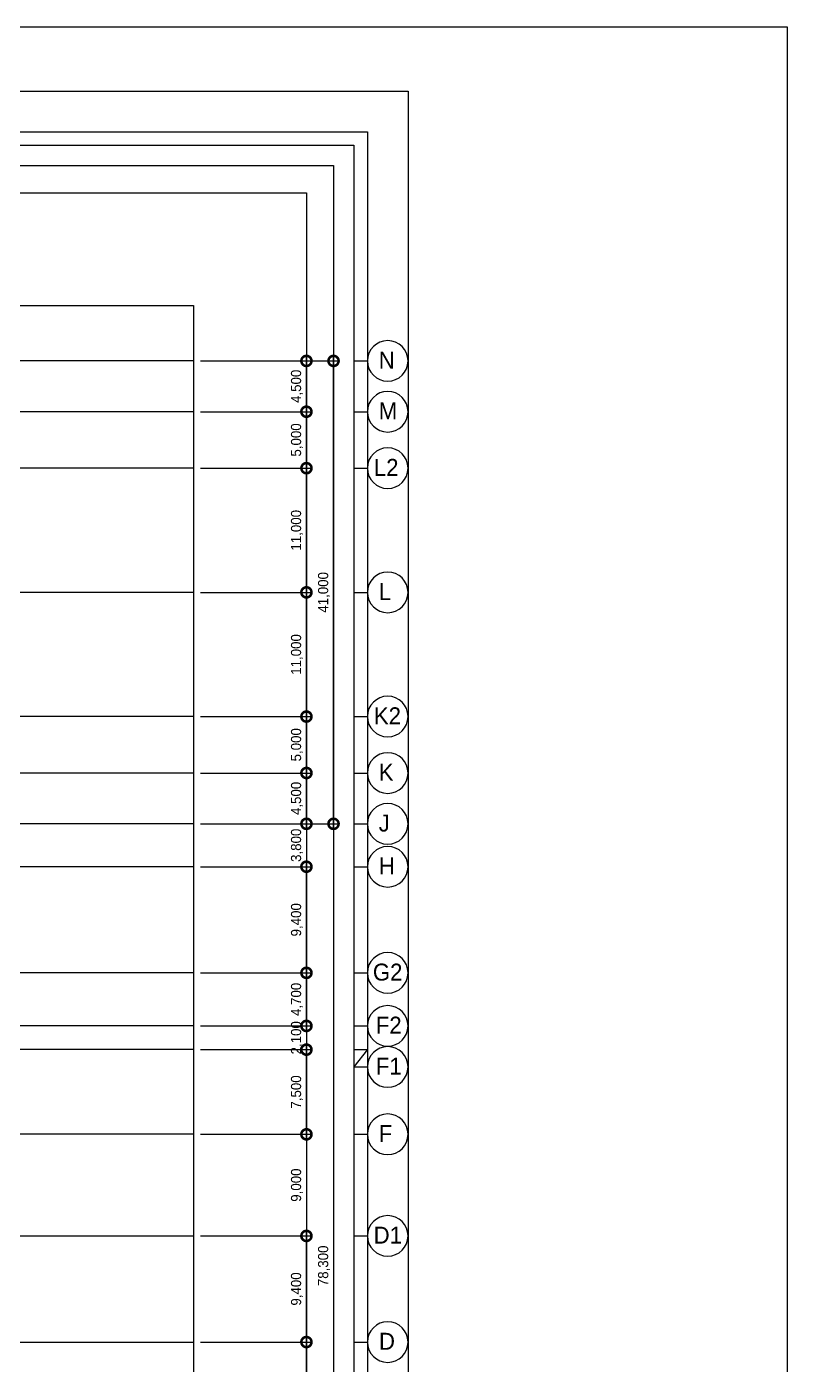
# Model space of a CAD drawing. Header units: millimetres. Extents: x 0 to 252300, y 0 to 178200.
# Drawn here: x 184921 to 252300, y 59653 to 178200 of the extents above; entities that cross this region are included whole.
import ezdxf

# ---------------------------------------------------------------- set-up
doc = ezdxf.new("R2010")
doc.units = ezdxf.units.MM
doc.header["$LTSCALE"] = 300
for name, color, linetype in [('A-CEN_axis', 12, 'Continuous'), ('A-DIM', 7, 'Continuous'), ('A-SYM-BUB', 3, 'Continuous')]:
    doc.layers.add(name, color=color, linetype=linetype)
doc.layers.add('NOPLOT', color=191, linetype='Continuous', plot=False)
doc.styles.add('Gdim', font='Dotum.ttf')
doc.dimstyles.new('Gdim300', dxfattribs={"dimscale": 300, "dimtxt": 3, "dimasz": 6, "dimexe": 1.5, "dimexo": 2, "dimgap": 1, "dimtad": 1, "dimdec": 0, "dimzin": 0, "dimdsep": 46, "dimlunit": 6, "dimtxsty": 'Gdim', "dimblk": 'DOTSMALL', "dimblk1": 'DOTSMALL', "dimblk2": 'DOTSMALL', "dimcen": 1.5, "dimdle": 1.5, "dimclrd": 1, "dimclre": 1, "dimclrt": 256, "dimazin": 0, "dimtfac": 1, "dimtdec": 0, "dimtix": 1, "dimtmove": 2, "dimatfit": 3, "dimldrblk": 'DOTSMALL', "dimfxl": 1, "dimtolj": 1, "dimtzin": 0, "dimlwd": -1, "dimlwe": -1, "dimarcsym": 0})

# ---------------------------------------------------------------- blocks, each defined once
blk = doc.blocks.new('A$Cd589e0f6')
at = {"layer": 'NOPLOT'}
for points in [[(9900, -5700), (218700, -5700), (218700, -172500), (9900, -172500)], [(13500, -9300), (215100, -9300), (215100, -168900), (13500, -168900)], [(14700, -10500), (213900, -10500), (213900, -167700), (14700, -167700)], [(16500, -12300), (212100, -12300), (212100, -165900), (16500, -165900)], [(18900, -14700), (209700, -14700), (209700, -163500), (18900, -163500)], [(28900, -24700), (199700, -24700), (199700, -153500), (28900, -153500)]]:
    blk.add_lwpolyline(points, close=True, dxfattribs=at)
blk = doc.blocks.new('_DotSmall')
at = {"color": 0, "linetype": 'ByBlock', "const_width": 0.5}
blk.add_lwpolyline([(-0.0625, 0, 1), (0.0625, 0, 1)], format="xyb", close=True, dxfattribs=at)
blk = doc.blocks.new('*D52')
at = {"layer": 'A-DIM', "color": 1, "transparency": 16777216}
for p, q in [((159346, -87350), (159346, -77050)), ((149946, -77500), (159796, -77500)), ((149946, -86900), (159796, -86900))]:
    blk.add_line(p, q, dxfattribs=at)
at = {"layer": 'Defpoints', "color": 0, "transparency": 16777216}
for p in [(149346, -77500), (159346, -77500), (149346, -86900)]:
    blk.add_point(p, dxfattribs=at)
at = {"layer": 'A-DIM', "color": 1, "transparency": 16777216, "xscale": 1800, "yscale": 1800, "zscale": 1800}
for p, rotation in [((159346, -77500), 90), ((159346, -86900), 270)]:
    blk.add_blockref('_DotSmall', p, dxfattribs=dict(at, rotation=rotation))
at = {"layer": 'A-DIM', "color": 3, "transparency": 16777216, "insert": (158509, -82200), "char_height": 900, "attachment_point": 5, "rotation": 90, "style": 'Gdim'}
blk.add_mtext('\\A1;9,400', dxfattribs=at)
blk = doc.blocks.new('*D53')
at = {"layer": 'A-DIM', "color": 1, "transparency": 16777216}
for p, q in [((149946, -61000), (159796, -61000)), ((159346, -68950), (159346, -60550)), ((149946, -68500), (159796, -68500))]:
    blk.add_line(p, q, dxfattribs=at)
at = {"layer": 'Defpoints', "color": 0, "transparency": 16777216}
for p in [(149346, -61000), (159346, -61000), (149346, -68500)]:
    blk.add_point(p, dxfattribs=at)
at = {"layer": 'A-DIM', "color": 1, "transparency": 16777216, "xscale": 1800, "yscale": 1800, "zscale": 1800}
for p, rotation in [((159346, -61000), 90), ((159346, -68500), 270)]:
    blk.add_blockref('_DotSmall', p, dxfattribs=dict(at, rotation=rotation))
at = {"layer": 'A-DIM', "color": 3, "transparency": 16777216, "insert": (158509, -64750), "char_height": 900, "attachment_point": 5, "rotation": 90, "style": 'Gdim'}
blk.add_mtext('\\A1;7,500', dxfattribs=at)
blk = doc.blocks.new('*D54')
at = {"layer": 'A-DIM', "color": 1, "transparency": 16777216}
for p, q in [((149946, -44800), (159796, -44800)), ((159346, -54650), (159346, -44350)), ((149946, -54200), (159796, -54200))]:
    blk.add_line(p, q, dxfattribs=at)
at = {"layer": 'Defpoints', "color": 0, "transparency": 16777216}
for p in [(149346, -44800), (159346, -44800), (149346, -54200)]:
    blk.add_point(p, dxfattribs=at)
at = {"layer": 'A-DIM', "color": 1, "transparency": 16777216, "xscale": 1800, "yscale": 1800, "zscale": 1800}
for p, rotation in [((159346, -44800), 90), ((159346, -54200), 270)]:
    blk.add_blockref('_DotSmall', p, dxfattribs=dict(at, rotation=rotation))
at = {"layer": 'A-DIM', "color": 3, "transparency": 16777216, "insert": (158509, -49500), "char_height": 900, "attachment_point": 5, "rotation": 90, "style": 'Gdim'}
blk.add_mtext('\\A1;9,400', dxfattribs=at)
blk = doc.blocks.new('*D55')
at = {"layer": 'A-DIM', "color": 1, "transparency": 16777216}
for p, q in [((159346, -41000), (159346, -39200)), ((149946, -41000), (159796, -41000)), ((159346, -41000), (159346, -44800)), ((149946, -44800), (159796, -44800)), ((159346, -44800), (159346, -46600))]:
    blk.add_line(p, q, dxfattribs=at)
at = {"layer": 'Defpoints', "color": 0, "transparency": 16777216}
for p in [(149346, -41000), (149346, -44800), (159346, -44800)]:
    blk.add_point(p, dxfattribs=at)
at = {"layer": 'A-DIM', "color": 1, "transparency": 16777216, "xscale": 1800, "yscale": 1800, "zscale": 1800}
for p, rotation in [((159346, -41000), 270), ((159346, -44800), 90)]:
    blk.add_blockref('_DotSmall', p, dxfattribs=dict(at, rotation=rotation))
at = {"layer": 'A-DIM', "color": 3, "transparency": 16777216, "insert": (158509, -42900), "char_height": 900, "attachment_point": 5, "rotation": 90, "style": 'Gdim'}
blk.add_mtext('\\A1;3,800', dxfattribs=at)
blk = doc.blocks.new('*D56')
at = {"layer": 'A-DIM', "color": 1, "transparency": 16777216}
for p, q in [((149946, -68500), (159796, -68500)), ((159346, -68050), (159346, -77950)), ((149946, -77500), (159796, -77500))]:
    blk.add_line(p, q, dxfattribs=at)
at = {"layer": 'Defpoints', "color": 0, "transparency": 16777216}
for p in [(149346, -68500), (149346, -77500), (159346, -77500)]:
    blk.add_point(p, dxfattribs=at)
at = {"layer": 'A-DIM', "color": 1, "transparency": 16777216, "xscale": 1800, "yscale": 1800, "zscale": 1800}
for p, rotation in [((159346, -68500), 90), ((159346, -77500), 270)]:
    blk.add_blockref('_DotSmall', p, dxfattribs=dict(at, rotation=rotation))
at = {"layer": 'A-DIM', "color": 3, "transparency": 16777216, "insert": (158509, -73000), "char_height": 900, "attachment_point": 5, "rotation": 90, "style": 'Gdim'}
blk.add_mtext('\\A1;9,000', dxfattribs=at)
blk = doc.blocks.new('*D16')
at = {"layer": 'A-DIM', "color": 1, "transparency": 16777216}
for p, q in [((159346, -58900), (159346, -57100)), ((149946, -58900), (159796, -58900)), ((159346, -58900), (159346, -61000)), ((149946, -61000), (159796, -61000)), ((159346, -61000), (159346, -62800))]:
    blk.add_line(p, q, dxfattribs=at)
at = {"layer": 'Defpoints', "color": 0, "transparency": 16777216}
for p in [(149346, -58900), (149346, -61000), (159346, -61000)]:
    blk.add_point(p, dxfattribs=at)
at = {"layer": 'A-DIM', "color": 1, "transparency": 16777216, "xscale": 1800, "yscale": 1800, "zscale": 1800}
for p, rotation in [((159346, -58900), 270), ((159346, -61000), 90)]:
    blk.add_blockref('_DotSmall', p, dxfattribs=dict(at, rotation=rotation))
at = {"layer": 'A-DIM', "color": 3, "transparency": 16777216, "insert": (158509, -59950), "char_height": 900, "attachment_point": 5, "rotation": 90, "style": 'Gdim'}
blk.add_mtext('\\A1;2,100', dxfattribs=at)
blk = doc.blocks.new('*D43')
at = {"layer": 'A-DIM', "color": 1, "transparency": 16777216}
for p, q in [((149946, -41000), (162196, -41000)), ((161746, -40550), (161746, -119750)), ((149946, -119300), (162196, -119300))]:
    blk.add_line(p, q, dxfattribs=at)
at = {"layer": 'Defpoints', "color": 0, "transparency": 16777216}
for p in [(149346, -41000), (149346, -119300), (161746, -119300)]:
    blk.add_point(p, dxfattribs=at)
at = {"layer": 'A-DIM', "color": 1, "transparency": 16777216, "xscale": 1800, "yscale": 1800, "zscale": 1800}
for p, rotation in [((161746, -41000), 90), ((161746, -119300), 270)]:
    blk.add_blockref('_DotSmall', p, dxfattribs=dict(at, rotation=rotation))
at = {"layer": 'A-DIM', "color": 3, "transparency": 16777216, "insert": (160909, -80150), "char_height": 900, "attachment_point": 5, "rotation": 90, "style": 'Gdim'}
blk.add_mtext('\\A1;78,300', dxfattribs=at)
blk = doc.blocks.new('*D46')
at = {"layer": 'A-DIM', "color": 1, "transparency": 16777216}
for p, q in [((159346, -96550), (159346, -86450)), ((149946, -86900), (159796, -86900)), ((149946, -96100), (159796, -96100))]:
    blk.add_line(p, q, dxfattribs=at)
at = {"layer": 'Defpoints', "color": 0, "transparency": 16777216}
for p in [(149346, -86900), (159346, -86900), (149346, -96100)]:
    blk.add_point(p, dxfattribs=at)
at = {"layer": 'A-DIM', "color": 1, "transparency": 16777216, "xscale": 1800, "yscale": 1800, "zscale": 1800}
for p, rotation in [((159346, -86900), 90), ((159346, -96100), 270)]:
    blk.add_blockref('_DotSmall', p, dxfattribs=dict(at, rotation=rotation))
at = {"layer": 'A-DIM', "color": 3, "transparency": 16777216, "insert": (158509, -91500), "char_height": 900, "attachment_point": 5, "rotation": 90, "style": 'Gdim'}
blk.add_mtext('\\A1;9,200', dxfattribs=at)
blk = doc.blocks.new('*D49')
at = {"layer": 'A-DIM', "color": 1, "transparency": 16777216}
for p, q in [((149946, -54200), (159796, -54200)), ((159346, -59350), (159346, -53750)), ((149946, -58900), (159796, -58900))]:
    blk.add_line(p, q, dxfattribs=at)
at = {"layer": 'Defpoints', "color": 0, "transparency": 16777216}
for p in [(149346, -54200), (159346, -54200), (149346, -58900)]:
    blk.add_point(p, dxfattribs=at)
at = {"layer": 'A-DIM', "color": 1, "transparency": 16777216, "xscale": 1800, "yscale": 1800, "zscale": 1800}
for p, rotation in [((159346, -54200), 90), ((159346, -58900), 270)]:
    blk.add_blockref('_DotSmall', p, dxfattribs=dict(at, rotation=rotation))
at = {"layer": 'A-DIM', "color": 3, "transparency": 16777216, "insert": (158509, -56550), "char_height": 900, "attachment_point": 5, "rotation": 90, "style": 'Gdim'}
blk.add_mtext('\\A1;4,700', dxfattribs=at)
blk = doc.blocks.new('*D74')
at = {"layer": 'A-DIM', "color": 1, "transparency": 16777216}
for p, q in [((149946, -36500), (159796, -36500)), ((159346, -41450), (159346, -36050)), ((149946, -41000), (159796, -41000))]:
    blk.add_line(p, q, dxfattribs=at)
at = {"layer": 'Defpoints', "color": 0, "transparency": 16777216}
for p in [(149346, -36500), (159346, -36500), (149346, -41000)]:
    blk.add_point(p, dxfattribs=at)
at = {"layer": 'A-DIM', "color": 1, "transparency": 16777216, "xscale": 1800, "yscale": 1800, "zscale": 1800}
for p, rotation in [((159346, -36500), 90), ((159346, -41000), 270)]:
    blk.add_blockref('_DotSmall', p, dxfattribs=dict(at, rotation=rotation))
at = {"layer": 'A-DIM', "color": 3, "transparency": 16777216, "insert": (158509, -38750), "char_height": 900, "attachment_point": 5, "rotation": 90, "style": 'Gdim'}
blk.add_mtext('\\A1;4,500', dxfattribs=at)
blk = doc.blocks.new('*D75')
at = {"layer": 'A-DIM', "color": 1, "transparency": 16777216}
for p, q in [((149946, -31500), (159796, -31500)), ((159346, -36950), (159346, -31050)), ((149946, -36500), (159796, -36500))]:
    blk.add_line(p, q, dxfattribs=at)
at = {"layer": 'Defpoints', "color": 0, "transparency": 16777216}
for p in [(149346, -31500), (159346, -31500), (149346, -36500)]:
    blk.add_point(p, dxfattribs=at)
at = {"layer": 'A-DIM', "color": 1, "transparency": 16777216, "xscale": 1800, "yscale": 1800, "zscale": 1800}
for p, rotation in [((159346, -31500), 90), ((159346, -36500), 270)]:
    blk.add_blockref('_DotSmall', p, dxfattribs=dict(at, rotation=rotation))
at = {"layer": 'A-DIM', "color": 3, "transparency": 16777216, "insert": (158509, -34000), "char_height": 900, "attachment_point": 5, "rotation": 90, "style": 'Gdim'}
blk.add_mtext('\\A1;5,000', dxfattribs=at)
blk = doc.blocks.new('*D76')
at = {"layer": 'A-DIM', "color": 1, "transparency": 16777216}
for p, q in [((159346, -31950), (159346, -20050)), ((149946, -20500), (159796, -20500)), ((149946, -31500), (159796, -31500))]:
    blk.add_line(p, q, dxfattribs=at)
at = {"layer": 'Defpoints', "color": 0, "transparency": 16777216}
for p in [(149346, -20500), (159346, -20500), (149346, -31500)]:
    blk.add_point(p, dxfattribs=at)
at = {"layer": 'A-DIM', "color": 1, "transparency": 16777216, "xscale": 1800, "yscale": 1800, "zscale": 1800}
for p, rotation in [((159346, -20500), 90), ((159346, -31500), 270)]:
    blk.add_blockref('_DotSmall', p, dxfattribs=dict(at, rotation=rotation))
at = {"layer": 'A-DIM', "color": 3, "transparency": 16777216, "insert": (158509, -26000), "char_height": 900, "attachment_point": 5, "rotation": 90, "style": 'Gdim'}
blk.add_mtext('\\A1;11,000', dxfattribs=at)
blk = doc.blocks.new('*D77')
at = {"layer": 'A-DIM', "color": 1, "transparency": 16777216}
for p, q in [((159346, -20950), (159346, -9050)), ((149946, -9500), (159796, -9500)), ((149946, -20500), (159796, -20500))]:
    blk.add_line(p, q, dxfattribs=at)
at = {"layer": 'Defpoints', "color": 0, "transparency": 16777216}
for p in [(149346, -9500), (159346, -9500), (149346, -20500)]:
    blk.add_point(p, dxfattribs=at)
at = {"layer": 'A-DIM', "color": 1, "transparency": 16777216, "xscale": 1800, "yscale": 1800, "zscale": 1800}
for p, rotation in [((159346, -9500), 90), ((159346, -20500), 270)]:
    blk.add_blockref('_DotSmall', p, dxfattribs=dict(at, rotation=rotation))
at = {"layer": 'A-DIM', "color": 3, "transparency": 16777216, "insert": (158509, -15000), "char_height": 900, "attachment_point": 5, "rotation": 90, "style": 'Gdim'}
blk.add_mtext('\\A1;11,000', dxfattribs=at)
blk = doc.blocks.new('*D78')
at = {"layer": 'A-DIM', "color": 1, "transparency": 16777216}
for p, q in [((149946, -4500), (159796, -4500)), ((159346, -9950), (159346, -4050)), ((149946, -9500), (159796, -9500))]:
    blk.add_line(p, q, dxfattribs=at)
at = {"layer": 'Defpoints', "color": 0, "transparency": 16777216}
for p in [(149346, -4500), (159346, -4500), (149346, -9500)]:
    blk.add_point(p, dxfattribs=at)
at = {"layer": 'A-DIM', "color": 1, "transparency": 16777216, "xscale": 1800, "yscale": 1800, "zscale": 1800}
for p, rotation in [((159346, -4500), 90), ((159346, -9500), 270)]:
    blk.add_blockref('_DotSmall', p, dxfattribs=dict(at, rotation=rotation))
at = {"layer": 'A-DIM', "color": 3, "transparency": 16777216, "insert": (158509, -7000), "char_height": 900, "attachment_point": 5, "rotation": 90, "style": 'Gdim'}
blk.add_mtext('\\A1;5,000', dxfattribs=at)
blk = doc.blocks.new('*D79')
at = {"layer": 'A-DIM', "color": 1, "transparency": 16777216}
for p, q in [((159346, -4950), (159346, 450)), ((149946, 0), (159796, 0)), ((149946, -4500), (159796, -4500))]:
    blk.add_line(p, q, dxfattribs=at)
at = {"layer": 'Defpoints', "color": 0, "transparency": 16777216}
for p in [(149346, 0), (159346, 0), (149346, -4500)]:
    blk.add_point(p, dxfattribs=at)
at = {"layer": 'A-DIM', "color": 1, "transparency": 16777216, "xscale": 1800, "yscale": 1800, "zscale": 1800}
for p, rotation in [((159346, 0), 90), ((159346, -4500), 270)]:
    blk.add_blockref('_DotSmall', p, dxfattribs=dict(at, rotation=rotation))
at = {"layer": 'A-DIM', "color": 3, "transparency": 16777216, "insert": (158509, -2250), "char_height": 900, "attachment_point": 5, "rotation": 90, "style": 'Gdim'}
blk.add_mtext('\\A1;4,500', dxfattribs=at)
blk = doc.blocks.new('*D73')
at = {"layer": 'A-DIM', "color": 1, "transparency": 16777216}
for p, q in [((161746, -41450), (161746, 450)), ((149946, 0), (162196, 0)), ((149946, -41000), (162196, -41000))]:
    blk.add_line(p, q, dxfattribs=at)
at = {"layer": 'Defpoints', "color": 0, "transparency": 16777216}
for p in [(149346, 0), (161746, 0), (149346, -41000)]:
    blk.add_point(p, dxfattribs=at)
at = {"layer": 'A-DIM', "color": 1, "transparency": 16777216, "xscale": 1800, "yscale": 1800, "zscale": 1800}
for p, rotation in [((161746, 0), 90), ((161746, -41000), 270)]:
    blk.add_blockref('_DotSmall', p, dxfattribs=dict(at, rotation=rotation))
at = {"layer": 'A-DIM', "color": 3, "transparency": 16777216, "insert": (160909, -20500), "char_height": 900, "attachment_point": 5, "rotation": 90, "style": 'Gdim'}
blk.add_mtext('\\A1;41,000', dxfattribs=at)
blk = doc.blocks.new('grid-noplot-update')
at = {"layer": 'A-CEN_axis'}
for p, q in [((149346.4, 0), (37353.2, 0)), ((149346.4, -4500), (37353.2, -4500)), ((149346.4, -9500), (37353.2, -9500)), ((149346.4, -20500), (37353.2, -20500)), ((149346.4, -31500), (37353.2, -31500)), ((149346.4, -36500), (37353.2, -36500)), ((149346.4, -41000), (37353.2, -41000)), ((149346.4, -44800), (37353.2, -44800)), ((149346.4, -54200), (100755.1, -54200)), ((149346.4, -58900), (118755.1, -58900)), ((149346.4, -61000), (100755.1, -61000)), ((149346.4, -68500), (37353.2, -68500)), ((91124.9, -77500), (149346.4, -77500)), ((91124.9, -86900), (149346.4, -86900))]:
    blk.add_line(p, q, dxfattribs=at)
at = {"layer": 'A-SYM-BUB', "color": 7, "elevation": 0}
for points in [[(163546.4, 0), (164746.4, 0, 1), (168346.4, 0, 1), (164746.4, 0, 0)], [(163546.4, -4500), (164746.4, -4500, 1), (168346.4, -4500, 1), (164746.4, -4500, 0)], [(163546.4, -9500), (164746.4, -9500, 1), (168346.4, -9500, 1), (164746.4, -9500, 0)], [(163546.4, -20500), (164746.4, -20500, 1), (168346.4, -20500, 1), (164746.4, -20500, 0)], [(163546.4, -31500), (164746.4, -31500, 1), (168346.4, -31500, 1), (164746.4, -31500, 0)], [(163546.4, -36500), (164746.4, -36500, 1), (168346.4, -36500, 1), (164746.4, -36500, 0)], [(163546.4, -41000), (164746.4, -41000, 1), (168346.4, -41000, 1), (164746.4, -41000, 0)], [(163546.4, -54200), (164746.4, -54200, 1), (168346.4, -54200, 1), (164746.4, -54200, 0)], [(163546.4, -58900), (164746.4, -58900, 1), (168346.4, -58900, 1), (164746.4, -58900, 0)], [(163546.4, -62535.4), (164746.4, -62535.4, 1), (168346.4, -62535.4, 1), (164746.4, -62535.4, 0)], [(163546.4, -68500), (164746.4, -68500, 1), (168346.4, -68500, 1), (164746.4, -68500, 0)], [(163546.4, -86900), (164746.4, -86900, 1), (168346.4, -86900, 1), (164746.4, -86900, 0)]]:
    blk.add_lwpolyline(points, format="xyb", dxfattribs=at)
at = {"layer": 'A-SYM-BUB', "color": 7}
for points in [[(163546.4, -44800), (164746.4, -44800, 1), (168346.4, -44800, 1), (164746.4, -44800, 0)], [(163546.4, -77500), (164746.4, -77500, 1), (168346.4, -77500, 1), (164746.4, -77500, 0)]]:
    blk.add_lwpolyline(points, format="xyb", dxfattribs=at)
at = {"layer": 'A-SYM-BUB', "color": 7, "elevation": 0}
blk.add_lwpolyline([(163546.4, -61000), (164746.4, -61000), (163546.4, -62535.4)], dxfattribs=at)
at = {"layer": 'A-SYM-BUB', "style": 'Gdim'}
for s, p in [('N', (165751.5, -680.7)), ('M', (165751.5, -5180.7)), ('L2', (165323.2, -10180.7)), ('L', (165751.5, -21180.7)), ('K2', (165323.2, -32180.7)), ('K', (165751.5, -37180.7)), ('J', (165751.5, -41680.7)), ('H', (165751.5, -45480.7)), ('G2', (165233.3, -54880.7)), ('F1', (165492.5, -63216.1)), ('F', (165751.5, -69180.7)), ('D1', (165302.8, -78180.7)), ('D', (165772.4, -87580.7))]:
    blk.add_text(s, height=1500, dxfattribs=at).set_placement(p)
at = {"layer": 'A-SYM-BUB', "color": 1, "style": 'Gdim'}
blk.add_text('F2', height=1500, dxfattribs=at).set_placement((165492.5, -59580.7))
at = {"layer": 'A-DIM'}
for base, p1, p2, angle, picture, middle in [((159346.4, 0), (149346.4, -4500), (149346.4, 0), 270, '*D79', (158509.1, -2250)), ((161746.4, 0), (149346.4, -41000), (149346.4, 0), 90, '*D73', (160909.1, -20500)), ((159346.4, -4500), (149346.4, -9500), (149346.4, -4500), 270, '*D78', (158509.1, -7000)), ((159346.4, -9500), (149346.4, -20500), (149346.4, -9500), 270, '*D77', (158509.1, -15000)), ((159346.4, -20500), (149346.4, -31500), (149346.4, -20500), 270, '*D76', (158509.1, -26000)), ((159346.4, -31500), (149346.4, -36500), (149346.4, -31500), 270, '*D75', (158509.1, -34000)), ((159346.4, -36500), (149346.4, -41000), (149346.4, -36500), 270, '*D74', (158509.1, -38750)), ((159346.4, -44800), (149346.4, -41000), (149346.4, -44800), 270, '*D55', (158509.1, -42900)), ((161746.4, -119300), (149346.4, -41000), (149346.4, -119300), 90, '*D43', (160909.1, -80150)), ((159346.4, -44800), (149346.4, -54200), (149346.4, -44800), 90, '*D54', (158509.1, -49500)), ((159346.4, -54200), (149346.4, -58900), (149346.4, -54200), 90, '*D49', (158509.1, -56550)), ((159346.4, -61000), (149346.4, -58900), (149346.4, -61000), 270, '*D16', (158509.1, -59950)), ((159346.4, -61000), (149346.4, -68500), (149346.4, -61000), 90, '*D53', (158509.1, -64750)), ((159346.4, -77500), (149346.4, -68500), (149346.4, -77500), 270, '*D56', (158509.1, -73000)), ((159346.4, -77500), (149346.4, -86900), (149346.4, -77500), 90, '*D52', (158509.1, -82200)), ((159346.4, -86900), (149346.4, -96100), (149346.4, -86900), 90, '*D46', (158509.1, -91500))]:
    dim = blk.add_linear_dim(base=base, p1=p1, p2=p2, angle=angle, dimstyle='Gdim300', override={"dimtxsty": 'Gdim', "dimclrt": 3}, dxfattribs=at)
    dim.commit()
    dim.dimension.update_dxf_attribs({"geometry": picture, "text_midpoint": middle})

msp = doc.modelspace()

# ---------------------------------------------------------------- linework, layer by layer
at = {"layer": 'NOPLOT'}
msp.add_lwpolyline([(0, 178200), (252300, 178200), (252300, 0), (0, 0)], close=True, dxfattribs=at)

# ---------------------------------------------------------------- block references
at = {"layer": 'A-DIM'}
msp.add_blockref('grid-noplot-update', (50354, 148605), dxfattribs=at)
at = {"layer": 'NOPLOT'}
msp.add_blockref('A$Cd589e0f6', (0, 178200), dxfattribs=at)

doc.saveas('drawing.dxf')
